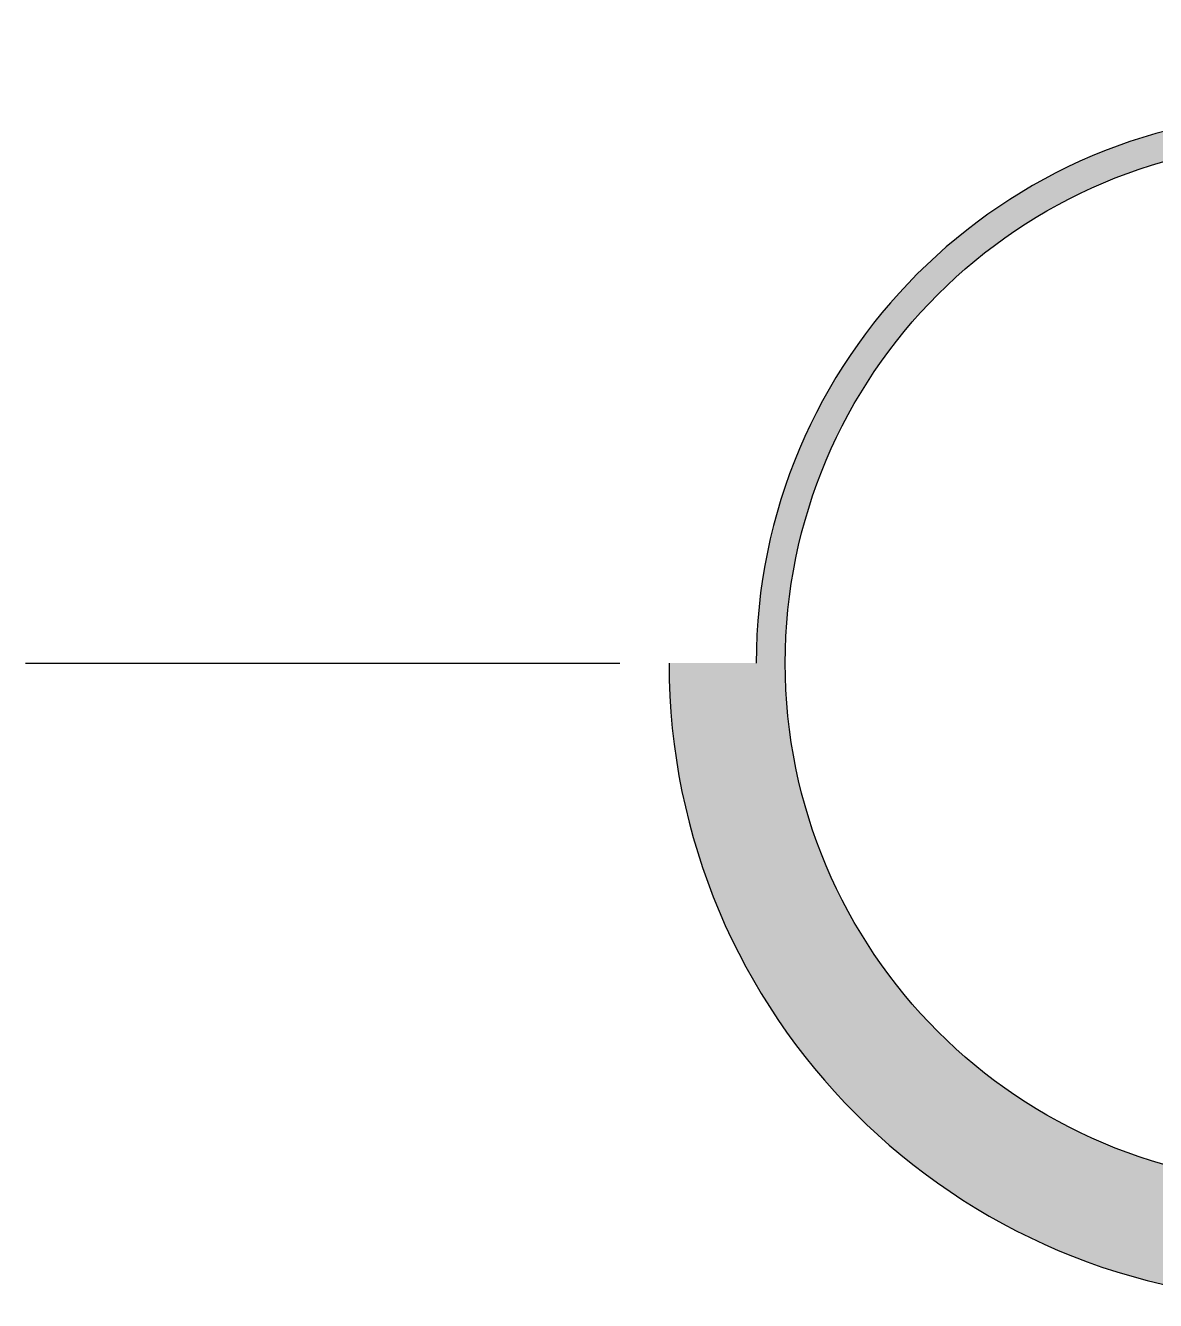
# Model space of a CAD drawing. Header units: inches. Extents: x 0.9 to 45.9, y 0.4 to 30.4.
# Drawn here: x 20.509 to 20.995, y 6.585 to 7.134 of the extents above; entities that cross this region are included whole.
import ezdxf

# ---------------------------------------------------------------- set-up
doc = ezdxf.new("R2010")
doc.units = ezdxf.units.IN
doc.header["$MEASUREMENT"] = 0
doc.layers.add('MUEBLES', color=8, linetype='Continuous')
doc.layers.add('VENTANAS', color=143, linetype='Continuous')

msp = doc.modelspace()

# ---------------------------------------------------------------- hatches: boundary and pattern name
at = {"layer": 'VENTANAS'}
h = msp.add_hatch(color=0, dxfattribs=at)
h.paths.add_polyline_path([(21.33405, 6.85961), (21.28405, 6.85961, 0.414214), (21.05989, 7.08377), (21.05989, 7.13377, -0.414214)])
h.paths.add_polyline_path([(21.05989, 6.63546), (21.05989, 6.58546, -0.414214), (20.78574, 6.85961), (20.83574, 6.85961, 0.414214)])
h = msp.add_hatch(color=0, dxfattribs=at)
h.paths.add_polyline_path([(21.05989, 7.09627), (21.05989, 7.08377, 0.414214), (20.83574, 6.85961), (20.82324, 6.85961, -0.414214)])
h.paths.add_polyline_path([(21.05989, 6.63546, 0.414214), (21.28405, 6.85961), (21.29655, 6.85961, -0.414214), (21.05989, 6.62296)])

# ---------------------------------------------------------------- linework, layer by layer
at = {"layer": 'MUEBLES', "ltscale": 0.03}
for p in [(20.50892, 6.85961, -0.074), (20.65515, 6.85961, -0.074)]:
    msp.add_line(p, (20.76464, 6.85961, -0.074), dxfattribs=at)
msp.add_circle((21.05989, 6.85961, -0.074), 0.22415, dxfattribs=at)
for radius, start, end in [(0.23665, 90, 180), (0.27415, 180, 270)]:
    msp.add_arc((21.05989, 6.85961, -0.074), radius, start, end, dxfattribs=at)

doc.saveas('drawing.dxf')
